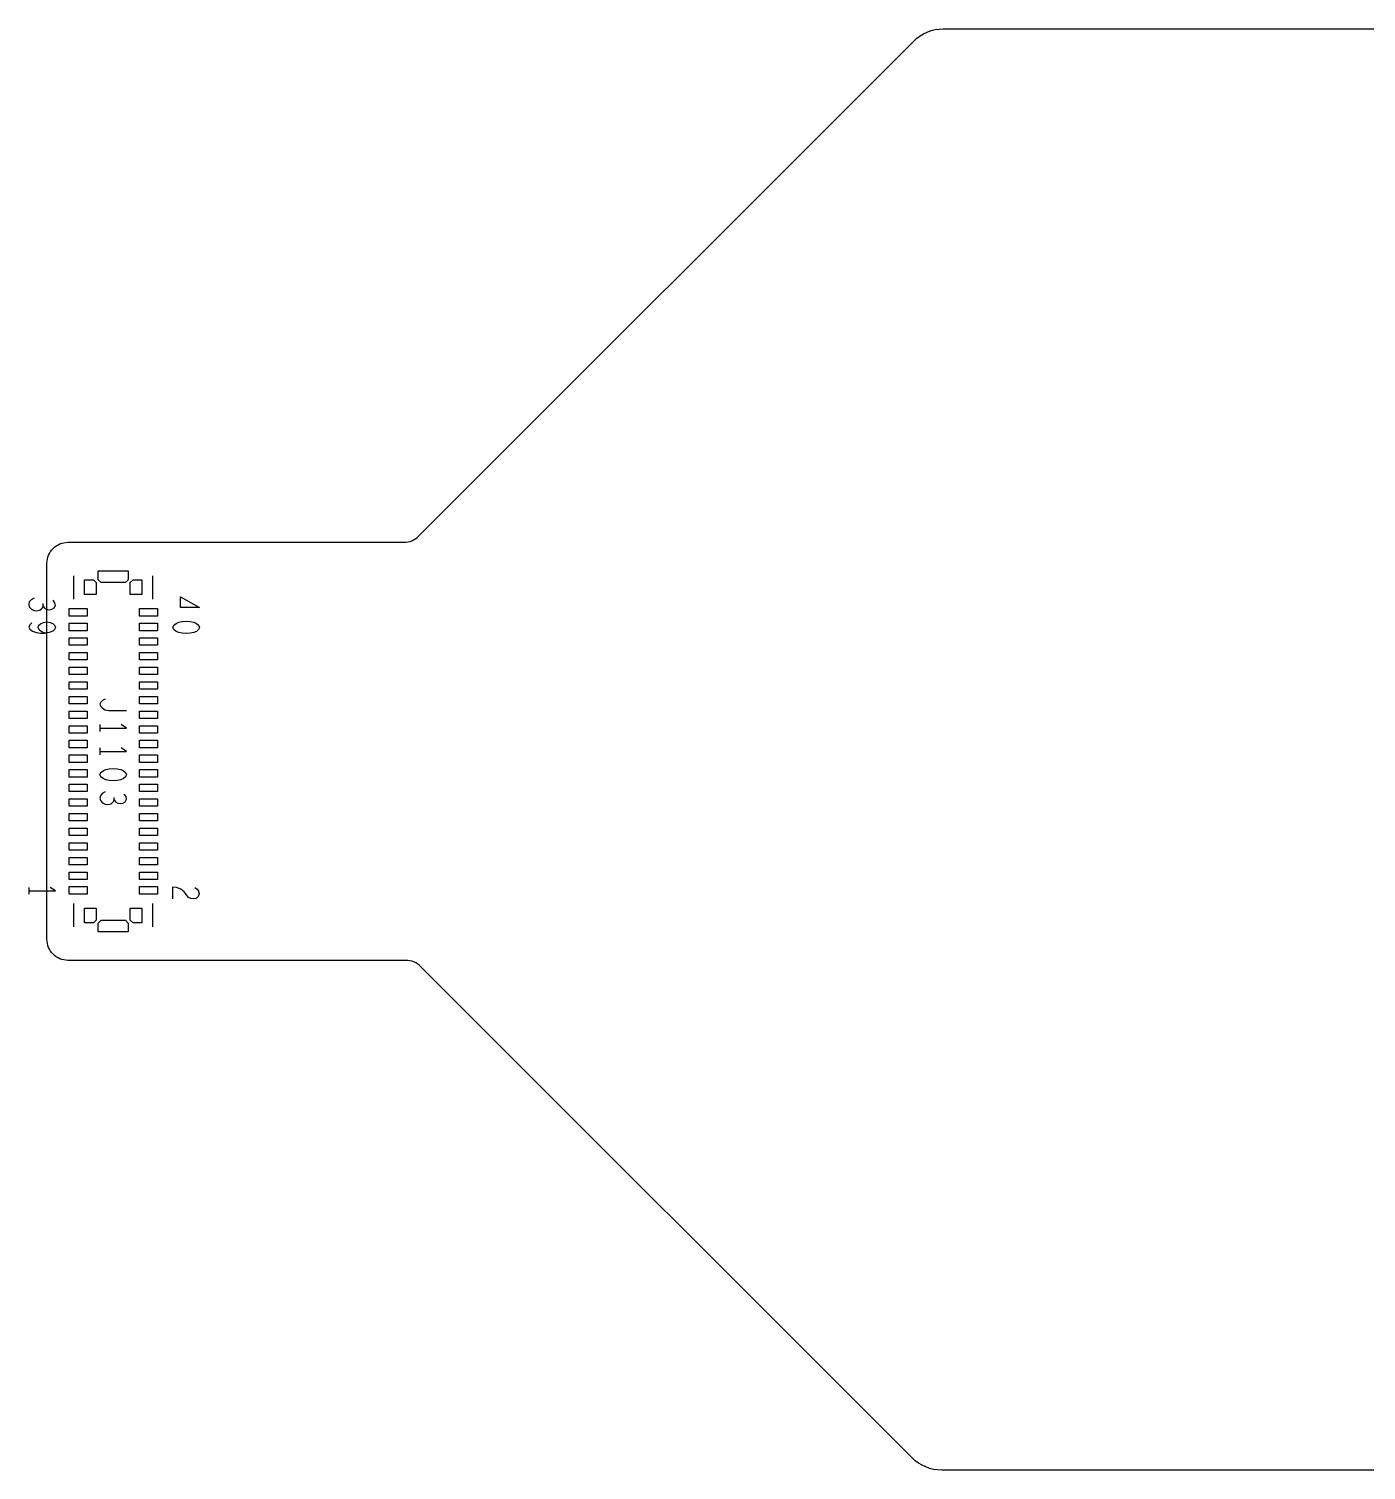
# Model space of a CAD drawing. Header units: millimetres. Extents: x 17 to 508, y 150 to 618.
# Drawn here: x 16.7 to 95.1, y 525.6 to 610.1 of the extents above; entities that cross this region are included whole.
import ezdxf

# ---------------------------------------------------------------- set-up
doc = ezdxf.new("R2010")
doc.units = ezdxf.units.MM
doc.layers.add('c_layer1', color=7, linetype='Continuous')
doc.layers.add('outline_layer0', color=5, linetype='Continuous')
doc.layers.add('SPT', color=6, linetype='Continuous', lineweight=25)

msp = doc.modelspace()

# ---------------------------------------------------------------- linework, layer by layer
at = {"layer": 'c_layer1'}
for p, q in [((19.318, 578.063), (19.318, 576.697)), ((23.977, 576.697), (23.977, 578.063)), ((25.589, 576.818), (26.706, 576.203)), ((20.869, 569.331), (20.869, 568.933)), ((20.869, 569.132), (22.426, 569.132)), ((22.426, 569.132), (22.115, 569.331)), ((20.869, 567.963), (20.869, 567.565)), ((20.869, 567.764), (22.426, 567.764)), ((22.426, 567.764), (22.115, 567.963)), ((16.701, 559.782), (16.701, 559.384)), ((18.258, 559.583), (17.947, 559.782)), ((16.701, 559.583), (18.258, 559.583)), ((19.318, 558.831), (19.318, 557.464)), ((23.977, 557.464), (23.977, 558.831))]:
    msp.add_line(p, q, dxfattribs=at)
for points in [[(20.765, 578.345), (22.53, 578.345), (22.53, 577.833), (22.356, 577.659), (20.939, 577.659), (20.765, 577.833)], [(19.968, 577.83), (20.483, 577.83), (20.654, 577.659), (20.654, 576.972), (19.968, 576.972)], [(22.813, 577.83), (23.328, 577.83), (23.328, 576.972), (22.641, 576.972), (22.641, 577.659)], [(19.058, 576.136), (20.117, 576.136), (20.117, 575.7), (19.058, 575.7)], [(23.179, 576.136), (24.238, 576.136), (24.238, 575.7), (23.179, 575.7)], [(17.735, 575.356), (17.943, 575.323), (18.099, 575.257), (18.203, 575.157), (18.254, 575.024), (18.203, 574.908), (18.099, 574.809), (17.891, 574.725), (17.658, 574.692), (17.424, 574.792), (17.294, 574.892), (17.243, 575.024), (17.268, 575.14), (17.372, 575.24), (17.554, 575.323)], [(19.058, 575.278), (20.117, 575.278), (20.117, 574.842), (19.058, 574.842)], [(23.179, 575.278), (24.238, 575.278), (24.238, 574.842), (23.179, 574.842)], [(25.927, 575.399), (26.16, 575.382), (26.368, 575.333), (26.524, 575.267), (26.653, 575.167), (26.706, 575.034), (26.653, 574.902), (26.524, 574.802), (26.368, 574.735), (26.16, 574.686), (25.927, 574.669), (25.693, 574.686), (25.485, 574.735), (25.33, 574.802), (25.2, 574.902), (25.148, 575.034), (25.2, 575.167), (25.33, 575.267), (25.485, 575.333), (25.693, 575.382)], [(19.058, 574.419), (20.117, 574.419), (20.117, 573.983), (19.058, 573.983)], [(23.179, 574.419), (24.238, 574.419), (24.238, 573.983), (23.179, 573.983)], [(19.058, 573.561), (20.117, 573.561), (20.117, 573.125), (19.058, 573.125)], [(23.179, 573.561), (24.238, 573.561), (24.238, 573.125), (23.179, 573.125)], [(19.058, 572.703), (20.117, 572.703), (20.117, 572.267), (19.058, 572.267)], [(23.179, 572.703), (24.238, 572.703), (24.238, 572.267), (23.179, 572.267)], [(19.058, 571.844), (20.117, 571.844), (20.117, 571.408), (19.058, 571.408)], [(23.179, 571.844), (24.238, 571.844), (24.238, 571.408), (23.179, 571.408)], [(19.058, 570.986), (20.117, 570.986), (20.117, 570.55), (19.058, 570.55)], [(23.179, 570.986), (24.238, 570.986), (24.238, 570.55), (23.179, 570.55)], [(19.058, 570.128), (20.117, 570.128), (20.117, 569.692), (19.058, 569.692)], [(23.179, 570.128), (24.238, 570.128), (24.238, 569.692), (23.179, 569.692)], [(19.058, 569.269), (20.117, 569.269), (20.117, 568.833), (19.058, 568.833)], [(23.179, 569.269), (24.238, 569.269), (24.238, 568.833), (23.179, 568.833)], [(19.058, 568.411), (20.117, 568.411), (20.117, 567.975), (19.058, 567.975)], [(23.179, 568.411), (24.238, 568.411), (24.238, 567.975), (23.179, 567.975)], [(19.058, 567.553), (20.117, 567.553), (20.117, 567.117), (19.058, 567.117)], [(23.179, 567.553), (24.238, 567.553), (24.238, 567.117), (23.179, 567.117)], [(19.058, 566.694), (20.117, 566.694), (20.117, 566.258), (19.058, 566.258)], [(21.648, 566.76), (21.882, 566.744), (22.089, 566.694), (22.245, 566.628), (22.375, 566.528), (22.426, 566.395), (22.375, 566.263), (22.245, 566.163), (22.089, 566.097), (21.882, 566.047), (21.648, 566.03), (21.415, 566.047), (21.207, 566.097), (21.051, 566.163), (20.922, 566.263), (20.869, 566.395), (20.922, 566.528), (21.051, 566.628), (21.207, 566.694), (21.415, 566.744)], [(23.179, 566.694), (24.238, 566.694), (24.238, 566.258), (23.179, 566.258)], [(19.058, 565.836), (20.117, 565.836), (20.117, 565.4), (19.058, 565.4)], [(23.179, 565.836), (24.238, 565.836), (24.238, 565.4), (23.179, 565.4)], [(19.058, 564.978), (20.117, 564.978), (20.117, 564.542), (19.058, 564.542)], [(23.179, 564.978), (24.238, 564.978), (24.238, 564.542), (23.179, 564.542)], [(19.058, 564.119), (20.117, 564.119), (20.117, 563.683), (19.058, 563.683)], [(23.179, 564.119), (24.238, 564.119), (24.238, 563.683), (23.179, 563.683)], [(19.058, 563.261), (20.117, 563.261), (20.117, 562.825), (19.058, 562.825)], [(23.179, 563.261), (24.238, 563.261), (24.238, 562.825), (23.179, 562.825)], [(19.058, 562.403), (20.117, 562.403), (20.117, 561.967), (19.058, 561.967)], [(23.179, 562.403), (24.238, 562.403), (24.238, 561.967), (23.179, 561.967)], [(19.058, 561.544), (20.117, 561.544), (20.117, 561.108), (19.058, 561.108)], [(23.179, 561.544), (24.238, 561.544), (24.238, 561.108), (23.179, 561.108)], [(19.058, 560.686), (20.117, 560.686), (20.117, 560.25), (19.058, 560.25)], [(23.179, 560.686), (24.238, 560.686), (24.238, 560.25), (23.179, 560.25)], [(19.058, 559.828), (20.117, 559.828), (20.117, 559.392), (19.058, 559.392)], [(23.179, 559.828), (24.238, 559.828), (24.238, 559.392), (23.179, 559.392)], [(19.968, 558.556), (20.654, 558.556), (20.654, 557.869), (20.483, 557.697), (19.968, 557.697)], [(22.641, 558.556), (23.328, 558.556), (23.328, 557.697), (22.813, 557.697), (22.641, 557.869)], [(20.939, 557.869), (22.356, 557.869), (22.53, 557.695), (22.53, 557.182), (20.765, 557.182), (20.765, 557.695)]]:
    msp.add_lwpolyline(points, close=True, dxfattribs=at)
for points in [[(17.009, 576.758), (16.827, 576.658), (16.723, 576.525), (16.697, 576.376), (16.723, 576.243), (16.853, 576.111), (17.009, 576.028), (17.164, 576.011), (17.346, 576.044), (17.476, 576.16), (17.528, 576.276), (17.528, 576.426)], [(17.528, 576.276), (17.606, 576.177), (17.735, 576.094), (17.891, 576.061), (18.047, 576.094), (18.177, 576.177), (18.254, 576.326), (18.229, 576.476), (18.125, 576.625)], [(26.706, 576.203), (25.589, 576.203), (25.589, 576.818)], [(16.879, 575.306), (16.749, 575.19), (16.697, 575.057), (16.749, 574.925), (16.905, 574.809), (17.139, 574.725), (17.372, 574.692), (17.658, 574.692)], [(21.181, 570.832), (21.025, 570.749), (20.922, 570.65), (20.869, 570.534), (20.922, 570.401), (21.025, 570.301), (21.181, 570.202), (21.389, 570.169), (22.426, 570.169)], [(21.181, 565.392), (20.999, 565.293), (20.895, 565.16), (20.869, 565.011), (20.895, 564.877), (21.025, 564.745), (21.181, 564.662), (21.336, 564.646), (21.518, 564.679), (21.648, 564.795), (21.7, 564.911), (21.7, 565.06)], [(21.7, 564.911), (21.778, 564.811), (21.908, 564.729), (22.063, 564.695), (22.219, 564.729), (22.349, 564.811), (22.426, 564.961), (22.401, 565.11), (22.297, 565.259)], [(26.422, 559.772), (26.578, 559.673), (26.656, 559.556), (26.682, 559.423), (26.63, 559.258), (26.5, 559.141), (26.344, 559.108), (26.189, 559.125), (26.059, 559.191), (25.799, 559.523), (25.617, 559.673), (25.358, 559.772), (25.125, 559.805), (25.125, 559.108)]]:
    msp.add_lwpolyline(points, dxfattribs=at)
at = {"layer": 'outline_layer0'}
msp.add_lwpolyline([(70.323, 610.143), (242.621, 610.143, -0.198849), (244.355, 609.424), (270.73, 583.049, 0.198916), (272.464, 582.331), (308.055, 582.331, -0.414068), (309.281, 581.104), (309.281, 554.631, -0.414218), (308.055, 553.406), (272.464, 553.406, 0.198916), (270.73, 552.687), (244.362, 526.319, -0.198916), (242.628, 525.601), (70.231, 525.601, -0.198917), (68.496, 526.319), (39.672, 555.144, 0.198733), (38.805, 555.503), (18.989, 555.503, -0.414362), (17.762, 556.729), (17.762, 578.8, -0.414216), (18.989, 580.026), (38.683, 580.026, 0.198921), (39.55, 580.385), (68.589, 609.424, -0.198917)], format="xyb", close=True, dxfattribs=at)
msp.add_lwpolyline([(70.323, 610.143), (242.621, 610.143, -0.198849), (244.355, 609.424), (270.73, 583.049, 0.198916), (272.464, 582.331), (308.055, 582.331, -0.414068), (309.281, 581.104), (309.281, 554.631, -0.414218), (308.055, 553.406), (272.464, 553.406, 0.198916), (270.73, 552.687), (244.362, 526.319, -0.198916), (242.628, 525.601), (70.231, 525.601, -0.198917), (68.496, 526.319), (39.672, 555.144, 0.198733), (38.805, 555.503), (18.989, 555.503, -0.414362), (17.762, 556.729), (17.762, 578.8, -0.414216), (18.989, 580.026), (38.683, 580.026, 0.198921), (39.55, 580.385), (68.589, 609.424, -0.198917)], format="xyb", close=True, dxfattribs=at)
at = {"layer": 'SPT', "linetype": 'Continuous'}
for points in [[(20.765, 578.345), (22.53, 578.345), (22.53, 577.833), (22.356, 577.659), (20.939, 577.659), (20.765, 577.833)], [(19.968, 577.83), (20.483, 577.83), (20.654, 577.659), (20.654, 576.972), (19.968, 576.972)], [(22.813, 577.83), (23.328, 577.83), (23.328, 576.972), (22.641, 576.972), (22.641, 577.659)], [(19.058, 576.136), (20.117, 576.136), (20.117, 575.7), (19.058, 575.7)], [(23.179, 576.136), (24.238, 576.136), (24.238, 575.7), (23.179, 575.7)], [(19.058, 575.278), (20.117, 575.278), (20.117, 574.842), (19.058, 574.842)], [(23.179, 575.278), (24.238, 575.278), (24.238, 574.842), (23.179, 574.842)], [(19.058, 574.419), (20.117, 574.419), (20.117, 573.983), (19.058, 573.983)], [(23.179, 574.419), (24.238, 574.419), (24.238, 573.983), (23.179, 573.983)], [(19.058, 573.561), (20.117, 573.561), (20.117, 573.125), (19.058, 573.125)], [(23.179, 573.561), (24.238, 573.561), (24.238, 573.125), (23.179, 573.125)], [(19.058, 572.703), (20.117, 572.703), (20.117, 572.267), (19.058, 572.267)], [(23.179, 572.703), (24.238, 572.703), (24.238, 572.267), (23.179, 572.267)], [(19.058, 571.844), (20.117, 571.844), (20.117, 571.408), (19.058, 571.408)], [(23.179, 571.844), (24.238, 571.844), (24.238, 571.408), (23.179, 571.408)], [(19.058, 570.986), (20.117, 570.986), (20.117, 570.55), (19.058, 570.55)], [(23.179, 570.986), (24.238, 570.986), (24.238, 570.55), (23.179, 570.55)], [(19.058, 570.128), (20.117, 570.128), (20.117, 569.692), (19.058, 569.692)], [(23.179, 570.128), (24.238, 570.128), (24.238, 569.692), (23.179, 569.692)], [(19.058, 569.269), (20.117, 569.269), (20.117, 568.833), (19.058, 568.833)], [(23.179, 569.269), (24.238, 569.269), (24.238, 568.833), (23.179, 568.833)], [(19.058, 568.411), (20.117, 568.411), (20.117, 567.975), (19.058, 567.975)], [(23.179, 568.411), (24.238, 568.411), (24.238, 567.975), (23.179, 567.975)], [(19.058, 567.553), (20.117, 567.553), (20.117, 567.117), (19.058, 567.117)], [(23.179, 567.553), (24.238, 567.553), (24.238, 567.117), (23.179, 567.117)], [(19.058, 566.694), (20.117, 566.694), (20.117, 566.258), (19.058, 566.258)], [(23.179, 566.694), (24.238, 566.694), (24.238, 566.258), (23.179, 566.258)], [(19.058, 565.836), (20.117, 565.836), (20.117, 565.4), (19.058, 565.4)], [(23.179, 565.836), (24.238, 565.836), (24.238, 565.4), (23.179, 565.4)], [(19.058, 564.978), (20.117, 564.978), (20.117, 564.542), (19.058, 564.542)], [(23.179, 564.978), (24.238, 564.978), (24.238, 564.542), (23.179, 564.542)], [(19.058, 564.119), (20.117, 564.119), (20.117, 563.683), (19.058, 563.683)], [(23.179, 564.119), (24.238, 564.119), (24.238, 563.683), (23.179, 563.683)], [(19.058, 563.261), (20.117, 563.261), (20.117, 562.825), (19.058, 562.825)], [(23.179, 563.261), (24.238, 563.261), (24.238, 562.825), (23.179, 562.825)], [(19.058, 562.403), (20.117, 562.403), (20.117, 561.967), (19.058, 561.967)], [(23.179, 562.403), (24.238, 562.403), (24.238, 561.967), (23.179, 561.967)], [(19.058, 561.544), (20.117, 561.544), (20.117, 561.108), (19.058, 561.108)], [(23.179, 561.544), (24.238, 561.544), (24.238, 561.108), (23.179, 561.108)], [(19.058, 560.686), (20.117, 560.686), (20.117, 560.25), (19.058, 560.25)], [(23.179, 560.686), (24.238, 560.686), (24.238, 560.25), (23.179, 560.25)], [(19.058, 559.828), (20.117, 559.828), (20.117, 559.392), (19.058, 559.392)], [(23.179, 559.828), (24.238, 559.828), (24.238, 559.392), (23.179, 559.392)], [(19.968, 558.556), (20.654, 558.556), (20.654, 557.869), (20.483, 557.697), (19.968, 557.697)], [(22.641, 558.556), (23.328, 558.556), (23.328, 557.697), (22.813, 557.697), (22.641, 557.869)], [(20.939, 557.869), (22.356, 557.869), (22.53, 557.695), (22.53, 557.182), (20.765, 557.182), (20.765, 557.695)]]:
    msp.add_lwpolyline(points, close=True, dxfattribs=at)

doc.saveas('drawing.dxf')
